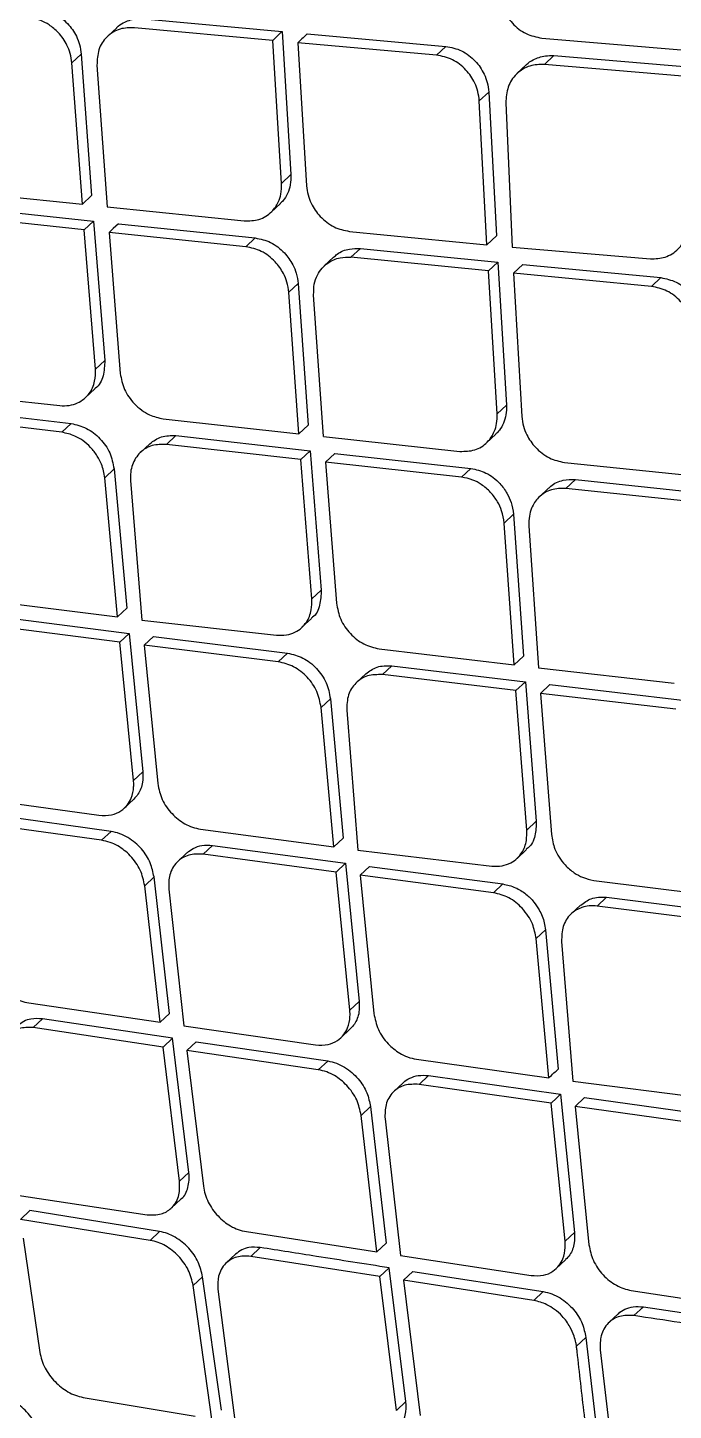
# Model space of a CAD drawing. Extents: x 0 to 84, y -21 to 126.
# Drawn here: x 70.947 to 71.677, y 62.032 to 63.594 of the extents above; entities that cross this region are included whole.
import ezdxf

# ---------------------------------------------------------------- set-up
doc = ezdxf.new("R2010")
doc.units = 0
doc.header["$MEASUREMENT"] = 0
doc.layers.add('1', color=4, linetype='Continuous')

# ---------------------------------------------------------------- blocks, each defined once
blk = doc.blocks.new('PRODIGY')
at = {"layer": '1', "color": 3, "linetype": 'Continuous', "lineweight": 25}
for p, q in [((71.078, 63.6041), (71.2344, 63.5897)), ((71.0475, 63.5942), (71.037, 63.5843)), ((71.2238, 63.5797), (71.0674, 63.5942)), ((71.2238, 63.5797), (71.2343, 63.5897)), ((71.2344, 63.5897), (71.2444, 63.4282)), ((71.2338, 63.4183), (71.2238, 63.5797)), ((71.4091, 63.5632), (71.2522, 63.5772)), ((71.2522, 63.5772), (71.2621, 63.4155)), ((71.2628, 63.5871), (71.4197, 63.5731)), ((71.4091, 63.5632), (71.4197, 63.5731)), ((71.5281, 63.5824), (71.6858, 63.5693)), ((71.0074, 63.5643), (70.9968, 63.5544)), ((71.0074, 63.5644), (71.0191, 63.4045)), ((71.531, 63.5526), (71.5416, 63.5626)), ((71.5416, 63.5626), (71.6976, 63.5494)), ((71.0086, 63.3946), (70.9968, 63.5544)), ((71.0251, 63.5517), (71.0367, 63.3917)), ((71.5105, 63.5521), (71.5, 63.5423)), ((71.687, 63.5394), (71.531, 63.5526)), ((71.4574, 63.5116), (71.468, 63.5215)), ((71.4661, 63.3489), (71.4574, 63.5116)), ((71.468, 63.5215), (71.4767, 63.3589)), ((71.4874, 63.5093), (71.4944, 63.3462)), ((71.2444, 63.4282), (71.2338, 63.4183)), ((70.8542, 63.4109), (71.0086, 63.3946)), ((71.0086, 63.3946), (71.0191, 63.4045)), ((70.8686, 63.3919), (71.0213, 63.3756)), ((71.0367, 63.3917), (71.1916, 63.3759)), ((71.2219, 63.3856), (71.2325, 63.3956)), ((71.0108, 63.3657), (70.8581, 63.382)), ((71.0108, 63.3657), (71.0213, 63.3756)), ((71.0213, 63.3756), (71.0339, 63.2182)), ((71.0494, 63.3726), (71.2041, 63.3566)), ((71.0234, 63.2083), (71.0108, 63.3657)), ((71.1936, 63.3467), (71.0389, 63.3627)), ((71.0389, 63.3627), (71.0514, 63.2036)), ((71.1936, 63.3467), (71.2041, 63.3566)), ((71.3105, 63.364), (71.4661, 63.3489)), ((71.4661, 63.3489), (71.4767, 63.3589)), ((71.3123, 63.3348), (71.3229, 63.3447)), ((71.3229, 63.3447), (71.4784, 63.3294)), ((71.4944, 63.3462), (71.6509, 63.333)), ((71.2925, 63.3349), (71.282, 63.325)), ((71.4678, 63.3194), (71.3123, 63.3347)), ((71.4678, 63.3194), (71.4783, 63.3294)), ((71.4784, 63.3294), (71.4881, 63.1676)), ((71.4961, 63.3167), (71.5066, 63.3267)), ((71.5067, 63.3267), (71.6626, 63.3118)), ((71.4775, 63.1577), (71.4678, 63.3194)), ((71.4961, 63.3167), (71.5056, 63.1548)), ((71.652, 63.3018), (71.4961, 63.3167)), ((71.652, 63.3018), (71.6626, 63.3118)), ((71.242, 63.2953), (71.2526, 63.3052)), ((71.2535, 63.1352), (71.242, 63.2953)), ((71.2526, 63.3052), (71.264, 63.1451)), ((71.2814, 63.1321), (71.2701, 63.2924)), ((71.0234, 63.2083), (71.0339, 63.2182)), ((70.83, 63.1836), (70.983, 63.1672)), ((71.0122, 63.1763), (71.0228, 63.1862)), ((71.4775, 63.1577), (71.4881, 63.1676)), ((70.9853, 63.137), (70.8327, 63.1551)), ((70.8432, 63.165), (70.9958, 63.1469)), ((71.1, 63.1523), (71.2535, 63.1352)), ((70.9853, 63.137), (70.9958, 63.1469)), ((71.2535, 63.1352), (71.264, 63.1451)), ((71.0847, 63.1241), (71.0742, 63.1142)), ((71.1038, 63.1233), (71.1143, 63.1332)), ((71.2557, 63.1062), (71.1038, 63.1233)), ((71.1143, 63.1332), (71.2662, 63.1161)), ((71.2814, 63.1321), (71.4355, 63.1154)), ((71.4656, 63.125), (71.4762, 63.135)), ((71.2557, 63.1062), (71.2662, 63.1161)), ((71.2681, 62.9487), (71.2557, 63.1062)), ((71.2662, 63.1161), (71.2786, 62.9586)), ((71.2836, 63.1031), (71.2941, 63.113)), ((71.2941, 63.113), (71.448, 63.0962)), ((71.0339, 63.0857), (71.0444, 63.0956)), ((71.0444, 63.0956), (71.0588, 62.9383)), ((71.2836, 63.1031), (71.2959, 62.9439)), ((71.4374, 63.0863), (71.2836, 63.1031)), ((71.4374, 63.0863), (71.448, 63.0962)), ((71.5536, 63.1029), (71.7083, 63.0869)), ((71.0482, 62.9284), (71.0339, 63.0857)), ((71.063, 63.0827), (71.0758, 62.9249)), ((71.5358, 63.0739), (71.5253, 63.064)), ((71.5554, 63.0736), (71.566, 63.0835)), ((71.7099, 63.0574), (71.5554, 63.0736)), ((71.566, 63.0835), (71.7205, 63.0673)), ((71.4855, 63.0345), (71.4961, 63.0444)), ((71.4961, 63.0444), (71.5073, 62.8842)), ((71.4968, 62.8742), (71.4855, 63.0345)), ((71.5135, 63.0314), (71.5245, 62.871)), ((71.2681, 62.9487), (71.2786, 62.9586)), ((70.8968, 62.9475), (71.0482, 62.9284)), ((71.0509, 62.8999), (70.8997, 62.9192)), ((70.9103, 62.9291), (71.0615, 62.9098)), ((71.0758, 62.9249), (71.228, 62.9077)), ((71.2569, 62.9167), (71.2675, 62.9267)), ((71.0509, 62.8999), (71.0615, 62.9098)), ((71.0615, 62.9098), (71.077, 62.7535)), ((71.0784, 62.8964), (71.089, 62.9063)), ((71.089, 62.9063), (71.2407, 62.8875)), ((71.0665, 62.7436), (71.0509, 62.8999)), ((71.0784, 62.8964), (71.0938, 62.74)), ((71.2301, 62.8776), (71.0784, 62.8964)), ((71.2301, 62.8776), (71.2407, 62.8875)), ((71.3442, 62.8922), (71.4968, 62.8742)), ((71.348, 62.8632), (71.3585, 62.8731)), ((71.3585, 62.8731), (71.5095, 62.8551)), ((71.4968, 62.8742), (71.5073, 62.8841)), ((71.5245, 62.871), (71.6776, 62.8534)), ((71.3291, 62.8642), (71.3185, 62.8543)), ((71.4989, 62.8452), (71.348, 62.8632)), ((71.5095, 62.8551), (71.4989, 62.8452)), ((71.5095, 62.8551), (71.5218, 62.6975)), ((71.5113, 62.6876), (71.4989, 62.8452)), ((71.5372, 62.8519), (71.5267, 62.8419)), ((71.6795, 62.8241), (71.5267, 62.8419)), ((71.5267, 62.8419), (71.5389, 62.6826)), ((71.5372, 62.8519), (71.69, 62.8341)), ((71.289, 62.8359), (71.2785, 62.826)), ((71.2928, 62.6686), (71.2785, 62.826)), ((71.289, 62.8359), (71.3033, 62.6785)), ((71.3075, 62.8229), (71.3202, 62.665)), ((71.077, 62.7535), (71.0665, 62.7436)), ((70.8776, 62.7248), (71.0274, 62.7042)), ((71.0562, 62.7125), (71.0668, 62.7225)), ((71.041, 62.6859), (70.8914, 62.7068)), ((71.0304, 62.676), (70.8809, 62.6968)), ((71.0304, 62.676), (71.041, 62.6859)), ((71.1423, 62.6886), (71.2928, 62.6686)), ((71.5113, 62.6876), (71.5218, 62.6975)), ((71.1452, 62.6603), (71.1558, 62.6702)), ((71.1558, 62.6702), (71.306, 62.65)), ((71.2928, 62.6686), (71.3033, 62.6785)), ((71.1269, 62.6619), (71.1164, 62.652)), ((71.2955, 62.6401), (71.1452, 62.6603)), ((71.3202, 62.665), (71.4714, 62.6469)), ((71.5001, 62.6556), (71.5108, 62.6657)), ((71.2955, 62.6401), (71.306, 62.65)), ((71.3111, 62.4839), (71.2955, 62.6401)), ((71.306, 62.65), (71.3216, 62.4938)), ((71.3228, 62.6365), (71.3334, 62.6464)), ((71.4736, 62.6167), (71.3228, 62.6365)), ((71.3228, 62.6365), (71.3382, 62.4801)), ((71.3334, 62.6464), (71.4841, 62.6267)), ((71.0896, 62.6346), (71.0791, 62.6247)), ((71.0965, 62.4703), (71.0791, 62.6247)), ((71.1071, 62.4802), (71.0896, 62.6346)), ((71.1062, 62.6209), (71.1235, 62.4663)), ((71.4736, 62.6167), (71.4841, 62.6266)), ((71.5868, 62.6307), (71.7384, 62.6116)), ((71.5906, 62.6016), (71.6012, 62.6116)), ((71.6012, 62.6116), (71.7511, 62.5926)), ((71.5719, 62.6028), (71.5614, 62.5929)), ((71.7405, 62.5826), (71.5906, 62.6016)), ((71.5216, 62.5649), (71.5321, 62.5748)), ((71.5321, 62.5748), (71.5465, 62.4175)), ((71.5359, 62.4075), (71.5216, 62.5649)), ((71.5504, 62.5616), (71.5631, 62.4037)), ((70.9481, 62.4922), (71.0965, 62.4703)), ((71.0965, 62.4703), (71.1071, 62.4802)), ((71.3111, 62.4839), (71.3216, 62.4938)), ((70.953, 62.4643), (70.9636, 62.4742)), ((71.0998, 62.4423), (70.953, 62.4643)), ((71.1104, 62.4523), (70.9636, 62.4742)), ((71.1235, 62.4663), (71.2723, 62.4448)), ((71.1104, 62.4523), (71.0998, 62.4423)), ((71.1291, 62.3006), (71.1104, 62.4523)), ((71.1268, 62.4383), (71.1373, 62.4483)), ((71.1373, 62.4483), (71.286, 62.4266)), ((71.3009, 62.4529), (71.3115, 62.4629)), ((71.1185, 62.2907), (71.0998, 62.4423)), ((71.2754, 62.4166), (71.1268, 62.4383)), ((71.1268, 62.4383), (71.1454, 62.285)), ((71.2754, 62.4166), (71.286, 62.4265)), ((71.3865, 62.4285), (71.5359, 62.4075)), ((71.3714, 62.402), (71.3608, 62.3921)), ((71.3894, 62.4002), (71.4, 62.4102)), ((71.4, 62.4101), (71.5492, 62.389)), ((71.5631, 62.4037), (71.7132, 62.3846)), ((71.5387, 62.3791), (71.3894, 62.4002)), ((71.5492, 62.389), (71.565, 62.2329)), ((71.5658, 62.3752), (71.5764, 62.3852)), ((71.5764, 62.3852), (71.726, 62.3644)), ((71.3238, 62.3651), (71.3344, 62.375)), ((71.3344, 62.375), (71.3521, 62.2208)), ((71.5544, 62.223), (71.5387, 62.3791)), ((71.5658, 62.3752), (71.5814, 62.219)), ((71.7154, 62.3544), (71.5658, 62.3752)), ((71.3415, 62.2109), (71.3238, 62.3651)), ((71.3508, 62.3612), (71.3683, 62.2067)), ((71.1185, 62.2907), (71.1291, 62.3006)), ((70.9347, 62.275), (71.0817, 62.2529)), ((71.1092, 62.2605), (71.1198, 62.2704)), ((70.9386, 62.2476), (70.9492, 62.2576)), ((71.0852, 62.2239), (70.9386, 62.2476)), ((71.0958, 62.2339), (70.9492, 62.2576)), ((71.0852, 62.2239), (71.0958, 62.2339)), ((71.1941, 62.2338), (71.3415, 62.2109)), ((71.565, 62.2329), (71.5544, 62.223)), ((70.9416, 62.2263), (70.9605, 62.0974)), ((71.199, 62.2058), (71.2096, 62.2158)), ((71.3415, 62.2109), (71.3521, 62.2208)), ((71.1817, 62.2083), (71.1711, 62.1984)), ((71.3448, 62.183), (71.199, 62.2058)), ((71.3683, 62.2067), (71.5161, 62.1842)), ((71.5444, 62.1921), (71.555, 62.2021)), ((71.1339, 62.1728), (71.1446, 62.1828)), ((71.1658, 62.0319), (71.1446, 62.1828)), ((71.3448, 62.183), (71.3554, 62.1929)), ((71.3639, 62.0317), (71.3448, 62.183)), ((71.3745, 62.0417), (71.3554, 62.193)), ((71.3716, 62.1788), (71.3822, 62.1888)), ((71.3822, 62.1888), (71.5298, 62.1661)), ((71.1551, 62.0218), (71.1339, 62.1728)), ((71.1619, 62.1687), (71.1815, 62.0174)), ((71.3716, 62.1788), (71.3906, 62.0259)), ((71.5192, 62.1561), (71.3716, 62.1788)), ((71.6293, 62.1671), (71.7776, 62.1451)), ((71.5192, 62.1561), (71.5297, 62.166)), ((71.6145, 62.1409), (71.604, 62.131)), ((71.6323, 62.1389), (71.6429, 62.1488)), ((71.6429, 62.1488), (71.791, 62.1266)), ((71.5779, 62.1143), (71.5673, 62.1044)), ((71.5779, 62.1143), (71.5959, 61.9604)), ((71.5941, 62.1002), (71.6119, 61.9461)), ((71.0096, 62.0465), (71.1361, 62.0251)), ((71.3639, 62.0317), (71.3745, 62.0417))]:
    blk.add_line(p, q, dxfattribs=at)
at = {"layer": '1', "color": 3, "linetype": 'Continuous', "lineweight": 25, "flags": 128}
for points in [[(71.0494, 63.3726), (71.0435, 63.3671), (71.0389, 63.3627)], [(71.0482, 62.9284), (71.0541, 62.9339), (71.0588, 62.9383)], [(71.5387, 62.3791), (71.5446, 62.3846), (71.5492, 62.389)]]:
    blk.add_lwpolyline(points, dxfattribs=at)
at = {"layer": '1', "color": 3, "linetype": 'Continuous', "lineweight": 25}
for points, knots in [([(65.9062, 66.8263), (66.0398, 66.6902), (66.3114, 66.4135), (66.7112, 66.0071), (67.0952, 65.617), (67.4487, 65.2582), (67.7716, 64.9305), (68.0462, 64.6519), (68.2761, 64.4186), (68.4654, 64.2264), (68.6359, 64.0533), (68.7883, 63.8985), (68.9326, 63.7518), (69.0977, 63.5839), (69.2992, 63.3791), (69.5434, 63.1306), (69.8182, 62.8509), (70.1236, 62.5399), (70.4595, 62.1977), (70.8181, 61.8321), (71.1983, 61.4444), (71.5992, 61.0358), (72.0275, 60.5996), (72.4687, 60.1506), (72.7675, 59.8472), (72.9142, 59.6983)], [0, 0, 0, 0, 0.057228, 0.116342, 0.171086, 0.221472, 0.267495, 0.309155, 0.33883, 0.365816, 0.390114, 0.411724, 0.431001, 0.451886, 0.482371, 0.517227, 0.556456, 0.600057, 0.648032, 0.700383, 0.753757, 0.811031, 0.872192, 0.937257, 1, 1, 1, 1]), ([(71.4798, 63.6341), (71.4802, 63.6307), (71.4809, 63.6241), (71.4853, 63.6118), (71.4944, 63.5983), (71.5099, 63.5861), (71.522, 63.5837), (71.5281, 63.5824)], [0, 0, 0, 0, 0.136563, 0.265694, 0.500558, 0.751954, 1, 1, 1, 1]), ([(70.9968, 63.5544), (70.9964, 63.558), (70.9954, 63.5648), (70.9906, 63.5768), (70.9826, 63.5883), (70.9718, 63.5972), (70.9605, 63.6034), (70.9526, 63.6048), (70.9481, 63.6056)], [0, 0, 0, 0, 0.14545, 0.277425, 0.500115, 0.671597, 0.812212, 1, 1, 1, 1]), ([(70.9586, 63.6155), (70.9646, 63.6142), (70.9766, 63.6117), (70.992, 63.5999), (71.0012, 63.5868), (71.006, 63.5748), (71.0069, 63.5679), (71.0074, 63.5644)], [0, 0, 0, 0, 0.24868, 0.498757, 0.721845, 0.854136, 1, 1, 1, 1]), ([(71.0475, 63.5942), (71.0475, 63.5942), (71.0494, 63.5966), (71.0563, 63.6006), (71.0665, 63.6045), (71.0748, 63.6042), (71.078, 63.6041)], [0, 0, 0, 0, 0.004696, 0.284424, 0.722035, 1, 1, 1, 1]), ([(71.0674, 63.5942), (71.0619, 63.5941), (71.0533, 63.594), (71.043, 63.5893), (71.034, 63.5823), (71.0259, 63.5699), (71.0254, 63.5577), (71.0251, 63.5517)], [0, 0, 0, 0, 0.232444, 0.362217, 0.500675, 0.750124, 1, 1, 1, 1]), ([(71.2628, 63.5871), (71.2608, 63.5852), (71.2573, 63.5819), (71.2538, 63.5786), (71.2522, 63.5772)], [0, 0, 0, 0, 0.560015, 1, 1, 1, 1]), ([(71.4197, 63.5731), (71.4257, 63.5719), (71.4378, 63.5695), (71.4482, 63.5609), (71.457, 63.5522), (71.4622, 63.544), (71.4668, 63.5319), (71.4676, 63.5251), (71.468, 63.5215)], [0, 0, 0, 0, 0.248857, 0.49859, 0.498632, 0.726393, 0.857574, 1, 1, 1, 1]), ([(71.4574, 63.5116), (71.457, 63.5151), (71.4562, 63.5219), (71.4517, 63.5341), (71.4427, 63.5474), (71.4273, 63.5594), (71.4152, 63.5619), (71.4091, 63.5632)], [0, 0, 0, 0, 0.14184, 0.27276, 0.500838, 0.749822, 1, 1, 1, 1]), ([(71.5106, 63.5521), (71.5107, 63.5522), (71.5127, 63.5547), (71.5197, 63.5588), (71.5301, 63.5628), (71.5384, 63.5626), (71.5416, 63.5626)], [0, 0, 0, 0, 0.014838, 0.293251, 0.727156, 1, 1, 1, 1]), ([(71.531, 63.5526), (71.5254, 63.5525), (71.5167, 63.5523), (71.5063, 63.5474), (71.4971, 63.5403), (71.4887, 63.5277), (71.4878, 63.5155), (71.4874, 63.5093)], [0, 0, 0, 0, 0.232649, 0.362422, 0.500801, 0.750194, 1, 1, 1, 1]), ([(71.1916, 63.3759), (71.1973, 63.3759), (71.206, 63.376), (71.2162, 63.3809), (71.224, 63.387), (71.23, 63.3957), (71.2337, 63.4067), (71.2338, 63.4142), (71.2338, 63.4183)], [0, 0, 0, 0, 0.241735, 0.368831, 0.49974, 0.69264, 0.832098, 1, 1, 1, 1]), ([(71.2444, 63.4282), (71.2444, 63.4243), (71.2443, 63.4167), (71.2409, 63.4068), (71.2368, 63.3997), (71.2334, 63.3967), (71.2323, 63.3957)], [0, 0, 0, 0, 0.310655, 0.601468, 0.872567, 1, 1, 1, 1]), ([(71.2621, 63.4155), (71.2625, 63.4121), (71.2633, 63.4054), (71.268, 63.3933), (71.2753, 63.3825), (71.2848, 63.3741), (71.2957, 63.3671), (71.3046, 63.3652), (71.3105, 63.364)], [0, 0, 0, 0, 0.140241, 0.270521, 0.500124, 0.629763, 0.756479, 1, 1, 1, 1]), ([(71.6509, 63.333), (71.6566, 63.3332), (71.6653, 63.3335), (71.6756, 63.3385), (71.6846, 63.3456), (71.6928, 63.3583), (71.6936, 63.3705), (71.694, 63.3767)], [0, 0, 0, 0, 0.23898, 0.367136, 0.500728, 0.750118, 1, 1, 1, 1]), ([(71.2041, 63.3566), (71.21, 63.3554), (71.2219, 63.3528), (71.2369, 63.3411), (71.246, 63.3282), (71.2511, 63.3162), (71.2521, 63.309), (71.2526, 63.3052)], [0, 0, 0, 0, 0.245114, 0.498393, 0.707505, 0.843428, 1, 1, 1, 1]), ([(72.9374, 59.7558), (72.937, 59.7562), (72.9338, 59.7596), (72.923, 59.771), (72.8846, 59.8115), (72.7414, 59.9628), (72.1845, 60.5521), (71.084, 61.7179), (70.0741, 62.7531), (69.4924, 63.3494)], [0, 0, 0, 0, 0.000353, 0.002828, 0.009436, 0.033986, 0.128384, 0.49802, 1, 1, 1, 1]), ([(71.242, 63.2953), (71.2415, 63.2991), (71.2405, 63.3063), (71.2355, 63.3183), (71.2264, 63.3311), (71.2114, 63.3428), (71.1995, 63.3454), (71.1936, 63.3467)], [0, 0, 0, 0, 0.157089, 0.293081, 0.50098, 0.753131, 1, 1, 1, 1]), ([(71.2927, 63.3347), (71.294, 63.3359), (71.2989, 63.3406), (71.3093, 63.3448), (71.3187, 63.3447), (71.3229, 63.3447)], [0, 0, 0, 0, 0.168664, 0.635284, 1, 1, 1, 1]), ([(71.2701, 63.2924), (71.2702, 63.2965), (71.2702, 63.3043), (71.2738, 63.3146), (71.2792, 63.3226), (71.2875, 63.3299), (71.2987, 63.3349), (71.3081, 63.3348), (71.3123, 63.3348)], [0, 0, 0, 0, 0.168111, 0.323965, 0.467557, 0.598905, 0.823812, 1, 1, 1, 1]), ([(71.6626, 63.3118), (71.6686, 63.3105), (71.6806, 63.308), (71.6958, 63.296), (71.7047, 63.2827), (71.7093, 63.2705), (71.7101, 63.2635), (71.7105, 63.2598)], [0, 0, 0, 0, 0.247259, 0.499033, 0.720628, 0.8532, 1, 1, 1, 1]), ([(71.6999, 63.2499), (71.6989, 63.2562), (71.697, 63.2688), (71.6857, 63.2856), (71.67, 63.298), (71.658, 63.3006), (71.652, 63.3019)], [0, 0, 0, 0, 0.250026, 0.500073, 0.751777, 1, 1, 1, 1]), ([(71.0339, 63.2182), (71.0337, 63.2123), (71.0331, 63.2005), (71.0278, 63.1894), (71.0229, 63.1866), (71.0227, 63.1864)], [0, 0, 0, 0, 0.488635, 0.971508, 1, 1, 1, 1]), ([(70.983, 63.1671), (70.9867, 63.167), (70.9938, 63.1668), (71.0031, 63.1698), (71.0107, 63.1745), (71.018, 63.1822), (71.0233, 63.1935), (71.0234, 63.2037), (71.0234, 63.2083)], [0, 0, 0, 0, 0.158522, 0.307506, 0.446995, 0.576924, 0.807293, 1, 1, 1, 1]), ([(71.0514, 63.2036), (71.0526, 63.1975), (71.0549, 63.1852), (71.065, 63.1709), (71.0753, 63.162), (71.0863, 63.1552), (71.0947, 63.1534), (71.1, 63.1523)], [0, 0, 0, 0, 0.249707, 0.499409, 0.64452, 0.776476, 1, 1, 1, 1]), ([(71.4881, 63.1676), (71.4881, 63.164), (71.488, 63.1568), (71.4851, 63.1473), (71.4811, 63.14), (71.4775, 63.1365), (71.476, 63.1351)], [0, 0, 0, 0, 0.288467, 0.563439, 0.824942, 1, 1, 1, 1]), ([(71.4355, 63.1154), (71.4412, 63.1155), (71.4529, 63.1157), (71.4666, 63.1245), (71.4741, 63.1359), (71.4775, 63.1471), (71.4775, 63.154), (71.4775, 63.1577)], [0, 0, 0, 0, 0.245576, 0.499118, 0.715694, 0.849506, 1, 1, 1, 1]), ([(71.5056, 63.1548), (71.506, 63.1511), (71.5069, 63.1441), (71.5117, 63.132), (71.519, 63.1214), (71.5282, 63.1131), (71.5391, 63.1061), (71.5479, 63.1042), (71.5536, 63.1029)], [0, 0, 0, 0, 0.148759, 0.281839, 0.500173, 0.632375, 0.759904, 1, 1, 1, 1]), ([(71.9162, 60.6501), (71.9144, 60.6477), (71.9107, 60.643), (71.9047, 60.6362), (71.8985, 60.6298), (71.892, 60.6236), (71.8852, 60.6177), (71.8781, 60.6121), (71.8707, 60.6068), (71.863, 60.6018), (71.855, 60.5971), (71.8467, 60.5927), (71.8382, 60.5886), (71.8135, 60.578), (71.7686, 60.5657), (71.6945, 60.561), (71.6088, 60.5696), (71.5275, 60.5884), (71.4576, 60.6101), (71.3842, 60.6366), (71.2871, 60.678), (71.1635, 60.7412), (71.0349, 60.8162), (70.9035, 60.9014), (70.7721, 60.9949), (70.6413, 61.0959), (70.5142, 61.2013), (70.3905, 61.3108), (70.2713, 61.423), (70.1553, 61.539), (70.0414, 61.66), (69.9301, 61.786), (69.8218, 61.9171), (69.7195, 62.0506), (69.6251, 62.1845), (69.5401, 62.3168), (69.466, 62.4455), (69.4048, 62.5682), (69.3568, 62.6831), (69.3223, 62.7888), (69.3016, 62.8835), (69.2943, 62.967), (69.2988, 63.0269), (69.3083, 63.0692), (69.3164, 63.0929), (69.3242, 63.1104), (69.3306, 63.1226), (69.3376, 63.1343), (69.3429, 63.1415), (69.3455, 63.1451)], [0, 0, 0, 0, 0.004846, 0.00969, 0.014534, 0.019379, 0.024226, 0.029076, 0.033931, 0.038791, 0.043658, 0.048532, 0.053415, 0.058308, 0.089235, 0.120012, 0.152032, 0.18434, 0.200734, 0.217099, 0.250018, 0.282937, 0.315683, 0.3481, 0.380014, 0.410781, 0.441715, 0.470949, 0.500015, 0.529147, 0.558258, 0.58875, 0.620001, 0.652036, 0.68433, 0.71708, 0.749997, 0.782917, 0.815661, 0.848077, 0.879993, 0.910754, 0.941692, 0.956519, 0.971325, 0.978527, 0.985704, 0.992861, 1, 1, 1, 1]), ([(71.0339, 63.0857), (71.033, 63.0908), (71.0315, 63.0992), (71.0254, 63.1108), (71.0183, 63.1201), (71.0095, 63.1276), (70.9985, 63.1342), (70.9903, 63.1359), (70.9853, 63.137)], [0, 0, 0, 0, 0.208806, 0.344294, 0.500241, 0.65285, 0.787166, 1, 1, 1, 1]), ([(70.9958, 63.1469), (71.0017, 63.1455), (71.0135, 63.1428), (71.0292, 63.1304), (71.0409, 63.114), (71.0432, 63.1018), (71.0444, 63.0956)], [0, 0, 0, 0, 0.250015, 0.500007, 0.750021, 1, 1, 1, 1]), ([(71.1038, 63.1233), (71.0982, 63.1233), (71.087, 63.1233), (71.073, 63.1148), (71.0656, 63.1032), (71.0629, 63.092), (71.063, 63.0858), (71.063, 63.0827)], [0, 0, 0, 0, 0.241664, 0.488643, 0.740981, 0.869803, 1, 1, 1, 1]), ([(71.0847, 63.1241), (71.089, 63.1272), (71.0974, 63.1335), (71.1087, 63.1333), (71.1143, 63.1332)], [0, 0, 0, 0, 0.5040529, 1, 1, 1, 1]), ([(71.448, 63.0962), (71.4537, 63.0949), (71.4625, 63.093), (71.4734, 63.086), (71.4817, 63.0785), (71.4887, 63.0689), (71.4942, 63.057), (71.4954, 63.0489), (71.4961, 63.0444)], [0, 0, 0, 0, 0.241927, 0.368893, 0.499436, 0.673358, 0.817686, 1, 1, 1, 1]), ([(71.7801, 60.8516), (71.7781, 60.8505), (71.7632, 60.8418), (71.723, 60.8327), (71.6678, 60.8279), (71.6093, 60.8323), (71.556, 60.8408), (71.4984, 60.855), (71.4367, 60.8745), (71.3715, 60.8993), (71.3081, 60.9273), (71.2486, 60.9565), (71.1949, 60.9848), (71.1384, 61.0166), (71.0832, 61.0495), (71.0287, 61.0839), (70.9739, 61.1201), (70.9136, 61.1618), (70.8467, 61.2104), (70.7747, 61.2653), (70.6993, 61.3256), (70.6192, 61.3927), (70.5412, 61.4614), (70.4714, 61.5257), (70.386, 61.6073), (70.2854, 61.7089), (70.152, 61.8543), (70.0336, 61.9952), (69.927, 62.1349), (69.8627, 62.2267), (69.821, 62.2899), (69.7969, 62.3275), (69.7715, 62.3687), (69.7471, 62.4099), (69.7274, 62.4448), (69.7162, 62.4652), (69.7069, 62.4825), (69.684, 62.5261), (69.6525, 62.5915), (69.6203, 62.6693), (69.5965, 62.7371), (69.5788, 62.8009), (69.5645, 62.8745), (69.5604, 62.9521), (69.571, 63.024), (69.5912, 63.058), (69.6001, 63.0729)], [0, 0, 0, 0, 0.0043841, 0.0331205, 0.0701719, 0.0913783, 0.1142203, 0.138694, 0.1604653, 0.1837971, 0.2086498, 0.225393, 0.2426575, 0.2604174, 0.2786437, 0.2935702, 0.3099985, 0.3278784, 0.3471458, 0.368964, 0.3909146, 0.4129376, 0.4389606, 0.4595471, 0.4749952, 0.5159129, 0.5522433, 0.603997, 0.6386969, 0.6742971, 0.6851693, 0.6955238, 0.7084411, 0.7228629, 0.7338137, 0.7412805, 0.742342, 0.7504288, 0.7832638, 0.8071537, 0.8317052, 0.8577553, 0.8817325, 0.9239756, 0.9666536, 1, 1, 1, 1]), ([(71.4855, 63.0345), (71.4848, 63.0391), (71.4836, 63.0473), (71.478, 63.0592), (71.4703, 63.0696), (71.4605, 63.0779), (71.4494, 63.084), (71.4417, 63.0855), (71.4374, 63.0863)], [0, 0, 0, 0, 0.186787, 0.332584, 0.500327, 0.678346, 0.821086, 1, 1, 1, 1]), ([(71.5554, 63.0736), (71.5497, 63.0736), (71.5411, 63.0735), (71.531, 63.0687), (71.5228, 63.0623), (71.5168, 63.0532), (71.5135, 63.0421), (71.5135, 63.0351), (71.5135, 63.0314)], [0, 0, 0, 0, 0.241651, 0.368789, 0.499768, 0.714714, 0.848666, 1, 1, 1, 1]), ([(71.536, 63.0738), (71.5367, 63.0745), (71.541, 63.079), (71.5512, 63.0836), (71.5613, 63.0836), (71.566, 63.0835)], [0, 0, 0, 0, 0.1012012, 0.5848557, 1, 1, 1, 1]), ([(71.228, 62.9077), (71.2318, 62.9076), (71.2393, 62.9074), (71.2489, 62.9106), (71.2565, 62.9157), (71.2634, 62.9238), (71.268, 62.9348), (71.2681, 62.9444), (71.2681, 62.9487)], [0, 0, 0, 0, 0.168722, 0.324992, 0.468825, 0.600192, 0.824727, 1, 1, 1, 1]), ([(71.2786, 62.9586), (71.2784, 62.9529), (71.2779, 62.9414), (71.2728, 62.9303), (71.2678, 62.9273), (71.2673, 62.927)], [0, 0, 0, 0, 0.470366, 0.947106, 1, 1, 1, 1]), ([(71.2959, 62.9439), (71.2971, 62.9377), (71.2994, 62.9254), (71.311, 62.9089), (71.3266, 62.8965), (71.3383, 62.8936), (71.3442, 62.8922)], [0, 0, 0, 0, 0.249997, 0.500003, 0.750009, 1, 1, 1, 1]), ([(71.2407, 62.8875), (71.2466, 62.8861), (71.2583, 62.8833), (71.2739, 62.8709), (71.2855, 62.8544), (71.2879, 62.8421), (71.289, 62.8359)], [0, 0, 0, 0, 0.249999, 0.499984, 0.750005, 1, 1, 1, 1]), ([(71.2785, 62.826), (71.2773, 62.8322), (71.275, 62.8445), (71.2634, 62.8609), (71.2478, 62.8734), (71.236, 62.8762), (71.2301, 62.8776)], [0, 0, 0, 0, 0.249984, 0.499998, 0.749993, 1, 1, 1, 1]), ([(71.3292, 62.864), (71.3332, 62.867), (71.3414, 62.8734), (71.3527, 62.8732), (71.3585, 62.8731)], [0, 0, 0, 0, 0.48041, 1, 1, 1, 1]), ([(71.348, 62.8632), (71.3421, 62.8632), (71.3307, 62.8632), (71.3171, 62.8544), (71.3081, 62.8407), (71.3077, 62.8289), (71.3075, 62.8229)], [0, 0, 0, 0, 0.256142, 0.499744, 0.746334, 1, 1, 1, 1]), ([(71.077, 62.7535), (71.0771, 62.7495), (71.0774, 62.7401), (71.0732, 62.7294), (71.0684, 62.7243), (71.0667, 62.7225)], [0, 0, 0, 0, 0.336952, 0.77049, 1, 1, 1, 1]), ([(71.0274, 62.7042), (71.0322, 62.704), (71.0413, 62.7037), (71.0522, 62.7086), (71.0596, 62.7155), (71.0648, 62.7246), (71.0666, 62.7333), (71.0667, 62.7403), (71.0665, 62.7427), (71.0665, 62.7436)], [0, 0, 0, 0, 0.212543, 0.400216, 0.562922, 0.700613, 0.900199, 0.962635, 1, 1, 1, 1]), ([(71.0938, 62.74), (71.095, 62.7339), (71.0976, 62.7218), (71.1091, 62.7056), (71.1219, 62.6956), (71.1332, 62.6904), (71.1392, 62.6892), (71.1423, 62.6886)], [0, 0, 0, 0, 0.249338, 0.499674, 0.738231, 0.866335, 1, 1, 1, 1]), ([(71.0896, 62.6346), (71.0885, 62.6399), (71.0863, 62.651), (71.0777, 62.6643), (71.0684, 62.6735), (71.06, 62.6794), (71.0507, 62.6839), (71.0443, 62.6853), (71.041, 62.6859)], [0, 0, 0, 0, 0.220163, 0.459665, 0.587324, 0.719944, 0.85749, 1, 1, 1, 1]), ([(71.4714, 62.6469), (71.4754, 62.6467), (71.483, 62.6465), (71.4929, 62.65), (71.5004, 62.6553), (71.507, 62.6635), (71.5112, 62.6743), (71.5112, 62.6836), (71.5113, 62.6876)], [0, 0, 0, 0, 0.17569, 0.336943, 0.483724, 0.616073, 0.836582, 1, 1, 1, 1]), ([(71.5218, 62.6975), (71.5216, 62.692), (71.5212, 62.6807), (71.5162, 62.6696), (71.5112, 62.6665), (71.5105, 62.6661)], [0, 0, 0, 0, 0.455358, 0.927064, 1, 1, 1, 1]), ([(71.5389, 62.6826), (71.5399, 62.677), (71.5414, 62.6682), (71.5476, 62.6566), (71.5548, 62.6472), (71.5639, 62.6394), (71.575, 62.6332), (71.5826, 62.6316), (71.5868, 62.6307)], [0, 0, 0, 0, 0.226979, 0.357932, 0.500156, 0.675933, 0.817987, 1, 1, 1, 1]), ([(71.0791, 62.6247), (71.0778, 62.6306), (71.0759, 62.6396), (71.0693, 62.6509), (71.0613, 62.6608), (71.051, 62.6688), (71.0398, 62.6741), (71.0336, 62.6754), (71.0304, 62.676)], [0, 0, 0, 0, 0.244739, 0.371329, 0.500384, 0.732776, 0.862183, 1, 1, 1, 1]), ([(71.127, 62.6618), (71.1292, 62.6636), (71.1341, 62.6676), (71.144, 62.6708), (71.1517, 62.6704), (71.1558, 62.6702)], [0, 0, 0, 0, 0.293761, 0.63128, 1, 1, 1, 1]), ([(71.1452, 62.6603), (71.1396, 62.6604), (71.1283, 62.6606), (71.1168, 62.6533), (71.1104, 62.6449), (71.1062, 62.635), (71.1062, 62.6265), (71.1062, 62.6209)], [0, 0, 0, 0, 0.249505, 0.498869, 0.635254, 0.764417, 1, 1, 1, 1]), ([(71.4841, 62.6266), (71.4889, 62.6256), (71.498, 62.6235), (71.51, 62.6158), (71.519, 62.6069), (71.5263, 62.5961), (71.5308, 62.5851), (71.5318, 62.5775), (71.5321, 62.5748)], [0, 0, 0, 0, 0.206385, 0.389648, 0.549712, 0.686563, 0.8897, 1, 1, 1, 1]), ([(71.5216, 62.5649), (71.5206, 62.5705), (71.519, 62.5793), (71.5127, 62.5908), (71.5044, 62.6016), (71.491, 62.6124), (71.4794, 62.6153), (71.4736, 62.6167)], [0, 0, 0, 0, 0.227874, 0.358913, 0.501082, 0.750489, 1, 1, 1, 1]), ([(71.5721, 62.6025), (71.5758, 62.6054), (71.5817, 62.61), (71.5922, 62.6121), (71.5982, 62.6117), (71.6012, 62.6116)], [0, 0, 0, 0, 0.4609095, 0.7285076, 1, 1, 1, 1]), ([(71.5906, 62.6016), (71.5876, 62.6018), (71.5816, 62.6022), (71.571, 62.5999), (71.5598, 62.593), (71.551, 62.5793), (71.5506, 62.5675), (71.5504, 62.5616)], [0, 0, 0, 0, 0.133174, 0.261109, 0.500352, 0.749169, 1, 1, 1, 1]), ([(70.8993, 62.5433), (70.8998, 62.5403), (70.9009, 62.5343), (70.9058, 62.5225), (70.9151, 62.5093), (70.9278, 62.4995), (70.939, 62.4941), (70.945, 62.4929), (70.9481, 62.4922)], [0, 0, 0, 0, 0.128927, 0.255475, 0.500425, 0.735225, 0.863967, 1, 1, 1, 1]), ([(71.2723, 62.4448), (71.2771, 62.4446), (71.2862, 62.4442), (71.297, 62.4491), (71.3043, 62.4558), (71.3094, 62.4649), (71.3115, 62.4743), (71.3112, 62.4815), (71.3111, 62.4839)], [0, 0, 0, 0, 0.212538, 0.400199, 0.562903, 0.700587, 0.900182, 1, 1, 1, 1]), ([(71.3216, 62.4938), (71.3218, 62.4897), (71.322, 62.4804), (71.3179, 62.4697), (71.3131, 62.4647), (71.3115, 62.4629)], [0, 0, 0, 0, 0.338606, 0.772773, 1, 1, 1, 1]), ([(71.3382, 62.4801), (71.3395, 62.4741), (71.342, 62.462), (71.3532, 62.4461), (71.3654, 62.4362), (71.3766, 62.4306), (71.3831, 62.4292), (71.3865, 62.4285)], [0, 0, 0, 0, 0.248558, 0.49962, 0.71686, 0.850312, 1, 1, 1, 1]), ([(70.953, 62.4643), (70.9475, 62.4644), (70.9364, 62.4648), (70.9252, 62.4579), (70.9191, 62.4496), (70.9152, 62.4399), (70.9154, 62.4318), (70.9155, 62.4268)], [0, 0, 0, 0, 0.24929, 0.498688, 0.644596, 0.77692, 1, 1, 1, 1]), ([(70.9636, 62.4742), (70.9591, 62.4745), (70.9516, 62.4749), (70.9421, 62.4717), (70.9378, 62.4682), (70.9356, 62.4664)], [0, 0, 0, 0, 0.4172977, 0.6989654, 1, 1, 1, 1]), ([(71.3238, 62.3651), (71.3225, 62.371), (71.3207, 62.38), (71.314, 62.3913), (71.306, 62.4012), (71.2959, 62.4093), (71.2847, 62.4147), (71.2786, 62.416), (71.2754, 62.4166)], [0, 0, 0, 0, 0.24474, 0.371357, 0.50044, 0.73127, 0.86102, 1, 1, 1, 1]), ([(71.286, 62.4266), (71.2893, 62.4259), (71.2957, 62.4245), (71.3051, 62.4199), (71.3134, 62.4138), (71.3226, 62.4045), (71.3311, 62.3913), (71.3333, 62.3803), (71.3344, 62.375)], [0, 0, 0, 0, 0.143892, 0.282415, 0.415592, 0.543446, 0.782123, 1, 1, 1, 1]), ([(71.5359, 62.4075), (71.5379, 62.4094), (71.5414, 62.4127), (71.545, 62.416), (71.5465, 62.4174)], [0, 0, 0, 0, 0.560043, 1, 1, 1, 1]), ([(71.3714, 62.402), (71.3714, 62.402), (71.3733, 62.4044), (71.379, 62.4075), (71.3885, 62.4109), (71.396, 62.4104), (71.4, 62.4102)], [0, 0, 0, 0, 0.0068858, 0.3092756, 0.6403395, 1, 1, 1, 1]), ([(71.3894, 62.4002), (71.3838, 62.4003), (71.3726, 62.4006), (71.3612, 62.3935), (71.3549, 62.3851), (71.3507, 62.3752), (71.3507, 62.3667), (71.3508, 62.3612)], [0, 0, 0, 0, 0.249456, 0.498807, 0.63463, 0.763602, 1, 1, 1, 1]), ([(71.1196, 62.2707), (71.12, 62.2708), (71.1244, 62.2734), (71.1275, 62.2814), (71.1297, 62.2917), (71.1293, 62.2976), (71.1291, 62.3006)], [0, 0, 0, 0, 0.037477, 0.507528, 0.751197, 1, 1, 1, 1]), ([(71.0817, 62.2529), (71.0872, 62.2527), (71.0975, 62.2524), (71.1061, 62.2575), (71.1116, 62.2627), (71.115, 62.2675), (71.1189, 62.2771), (71.1186, 62.2854), (71.1185, 62.2907)], [0, 0, 0, 0, 0.249173, 0.469205, 0.498982, 0.639498, 0.769978, 1, 1, 1, 1]), ([(71.1454, 62.285), (71.146, 62.282), (71.1471, 62.276), (71.1519, 62.2643), (71.1612, 62.251), (71.1738, 62.2411), (71.185, 62.2357), (71.191, 62.2344), (71.1941, 62.2338)], [0, 0, 0, 0, 0.128528, 0.254961, 0.500549, 0.734823, 0.863663, 1, 1, 1, 1]), ([(68.373, 62.1726), (68.3748, 62.1749), (68.3785, 62.1797), (68.3845, 62.1865), (68.3907, 62.1929), (68.3972, 62.1991), (68.404, 62.205), (68.4111, 62.2106), (68.4185, 62.2159), (68.4262, 62.2209), (68.4342, 62.2256), (68.4425, 62.23), (68.451, 62.2341), (68.4757, 62.2447), (68.5206, 62.257), (68.5947, 62.2617), (68.6804, 62.2531), (68.7617, 62.2343), (68.8316, 62.2126), (68.905, 62.1861), (69.0021, 62.1447), (69.1257, 62.0815), (69.2543, 62.0065), (69.3857, 61.9213), (69.5171, 61.8278), (69.6479, 61.7268), (69.775, 61.6214), (69.8987, 61.5119), (70.0179, 61.3997), (70.1339, 61.2837), (70.2478, 61.1627), (70.3591, 61.0367), (70.4674, 60.9056), (70.5697, 60.7721), (70.6641, 60.6381), (70.7491, 60.5059), (70.8232, 60.3772), (70.8844, 60.2545), (70.9324, 60.1396), (70.9669, 60.0339), (70.9876, 59.9392), (70.9949, 59.8557), (70.9904, 59.7958), (70.9809, 59.7535), (70.9728, 59.7298), (70.965, 59.7123), (70.9586, 59.7001), (70.9516, 59.6884), (70.9463, 59.6812), (70.9437, 59.6776)], [0, 0, 0, 0, 0.004846, 0.00969, 0.014534, 0.019379, 0.024226, 0.029076, 0.033931, 0.038791, 0.043658, 0.048532, 0.053415, 0.058308, 0.089235, 0.120012, 0.152032, 0.18434, 0.200734, 0.217099, 0.250018, 0.282937, 0.315683, 0.3481, 0.380014, 0.410781, 0.441715, 0.470949, 0.500015, 0.529147, 0.558258, 0.58875, 0.620001, 0.652036, 0.68433, 0.71708, 0.749997, 0.782917, 0.815661, 0.848077, 0.879993, 0.910754, 0.941692, 0.956518, 0.971325, 0.978527, 0.985704, 0.992861, 1, 1, 1, 1]), ([(71.1446, 62.1828), (71.1433, 62.1884), (71.1406, 62.1998), (71.1312, 62.2132), (71.1217, 62.2222), (71.1135, 62.2277), (71.1047, 62.232), (71.0988, 62.2333), (71.0958, 62.2339)], [0, 0, 0, 0, 0.236569, 0.481298, 0.607518, 0.736005, 0.866808, 1, 1, 1, 1]), ([(71.565, 62.2329), (71.5651, 62.2289), (71.5654, 62.2196), (71.5614, 62.209), (71.5566, 62.2039), (71.555, 62.2022)], [0, 0, 0, 0, 0.336339, 0.769802, 1, 1, 1, 1]), ([(71.1339, 62.1728), (71.1325, 62.1787), (71.1297, 62.1905), (71.1179, 62.2067), (71.1052, 62.2167), (71.094, 62.222), (71.0882, 62.2233), (71.0852, 62.2239)], [0, 0, 0, 0, 0.251015, 0.499976, 0.738935, 0.866794, 1, 1, 1, 1]), ([(71.2096, 62.2158), (71.2053, 62.2161), (71.1979, 62.2166), (71.1885, 62.2136), (71.1841, 62.2101), (71.1818, 62.2082)], [0, 0, 0, 0, 0.404002, 0.688781, 1, 1, 1, 1]), ([(71.3554, 62.193), (71.328, 62.1972), (71.2794, 62.2048), (71.2309, 62.2125), (71.2096, 62.2158)], [0, 0, 0, 0, 0.562688, 1, 1, 1, 1]), ([(71.5161, 62.1842), (71.5208, 62.184), (71.5298, 62.1835), (71.5405, 62.1883), (71.5478, 62.1951), (71.5528, 62.2041), (71.5546, 62.2127), (71.5546, 62.2197), (71.5545, 62.2221), (71.5544, 62.223)], [0, 0, 0, 0, 0.213072, 0.401089, 0.564009, 0.701749, 0.900963, 0.963047, 1, 1, 1, 1]), ([(71.5814, 62.219), (71.5826, 62.213), (71.5852, 62.2008), (71.5967, 62.1844), (71.6122, 62.1718), (71.6236, 62.1687), (71.6293, 62.1671)], [0, 0, 0, 0, 0.24881, 0.500464, 0.747793, 1, 1, 1, 1]), ([(71.199, 62.2058), (71.1935, 62.2061), (71.1826, 62.2065), (71.1715, 62.1997), (71.1654, 62.1915), (71.1616, 62.1819), (71.1618, 62.1738), (71.1619, 62.1687)], [0, 0, 0, 0, 0.249205, 0.498607, 0.643305, 0.775258, 1, 1, 1, 1]), ([(71.5673, 62.1044), (71.5671, 62.1057), (71.5664, 62.1093), (71.5644, 62.1168), (71.5598, 62.1273), (71.5522, 62.1378), (71.5429, 62.146), (71.532, 62.1528), (71.5241, 62.1548), (71.5192, 62.1561)], [0, 0, 0, 0, 0.057969, 0.160706, 0.308396, 0.500933, 0.649918, 0.782885, 1, 1, 1, 1]), ([(71.5298, 62.1661), (71.533, 62.1653), (71.5394, 62.1639), (71.5487, 62.1592), (71.557, 62.1531), (71.5661, 62.1438), (71.5746, 62.1305), (71.5768, 62.1195), (71.5779, 62.1143)], [0, 0, 0, 0, 0.144208, 0.282933, 0.416244, 0.544082, 0.782585, 1, 1, 1, 1]), ([(71.6323, 62.1389), (71.6268, 62.1391), (71.6156, 62.1394), (71.6044, 62.1324), (71.5982, 62.1241), (71.594, 62.1143), (71.594, 62.1058), (71.5941, 62.1002)], [0, 0, 0, 0, 0.249414, 0.498771, 0.634362, 0.763266, 1, 1, 1, 1]), ([(71.6145, 62.1409), (71.6146, 62.1409), (71.6165, 62.1433), (71.6221, 62.1464), (71.6315, 62.1496), (71.639, 62.1491), (71.6429, 62.1488)], [0, 0, 0, 0, 0.008954, 0.310879, 0.641262, 1, 1, 1, 1]), ([(71.7804, 62.1166), (71.7483, 62.1214), (71.699, 62.1288), (71.6496, 62.1363), (71.6323, 62.1389)], [0, 0, 0, 0, 0.648971, 1, 1, 1, 1]), ([(71.5853, 61.9504), (71.5823, 61.9759), (71.5763, 62.025), (71.5707, 62.0747), (71.5679, 62.0989), (71.5679, 62.0993), (71.5677, 62.101), (71.5674, 62.1026), (71.5673, 62.1042), (71.5673, 62.1043), (71.5673, 62.1044), (71.5673, 62.1044)], [0, 0, 0, 0, 0.49733, 0.959969, 0.966027, 0.968166, 0.968423, 0.997881, 0.9994, 0.999937, 1, 1, 1, 1]), ([(70.9605, 62.0974), (70.9611, 62.0944), (70.9624, 62.0885), (70.9674, 62.0769), (70.977, 62.0638), (70.9897, 62.0539), (71.0008, 62.0485), (71.0066, 62.0472), (71.0096, 62.0465)], [0, 0, 0, 0, 0.13016, 0.257021, 0.500123, 0.739465, 0.86719, 1, 1, 1, 1]), ([(70.7961, 62.0566), (70.825, 62.0269), (70.8797, 61.9705), (70.9374, 61.911), (70.9663, 61.8813), (70.9693, 61.8782)], [0, 0, 0, 0, 0.5, 0.948209, 1, 1, 1, 1]), ([(70.9624, 61.9977), (70.9609, 62.0034), (70.9579, 62.0148), (70.9461, 62.031), (70.9331, 62.0411), (70.9217, 62.0465), (70.916, 62.0478), (70.9131, 62.0484)], [0, 0, 0, 0, 0.244865, 0.492328, 0.743295, 0.871041, 1, 1, 1, 1]), ([(71.3653, 62.0117), (71.3656, 62.0119), (71.368, 62.0139), (71.3711, 62.0187), (71.3749, 62.0281), (71.3747, 62.0364), (71.3745, 62.0417)], [0, 0, 0, 0, 0.037608, 0.307483, 0.558105, 1, 1, 1, 1]), ([(70.9517, 61.9876), (70.9511, 61.9906), (70.9498, 61.9964), (70.9447, 62.0079), (70.9351, 62.0211), (70.9223, 62.031), (70.9112, 62.0364), (70.9054, 62.0377), (70.9025, 62.0384)], [0, 0, 0, 0, 0.129014, 0.255501, 0.500103, 0.740851, 0.868218, 1, 1, 1, 1])]:
    blk.add_open_spline(points, degree=3, knots=knots, dxfattribs=at)

msp = doc.modelspace()

# ---------------------------------------------------------------- block references
at = {"layer": '1'}
msp.add_blockref('PRODIGY', (0, 0), dxfattribs=at)

doc.saveas('drawing.dxf')
